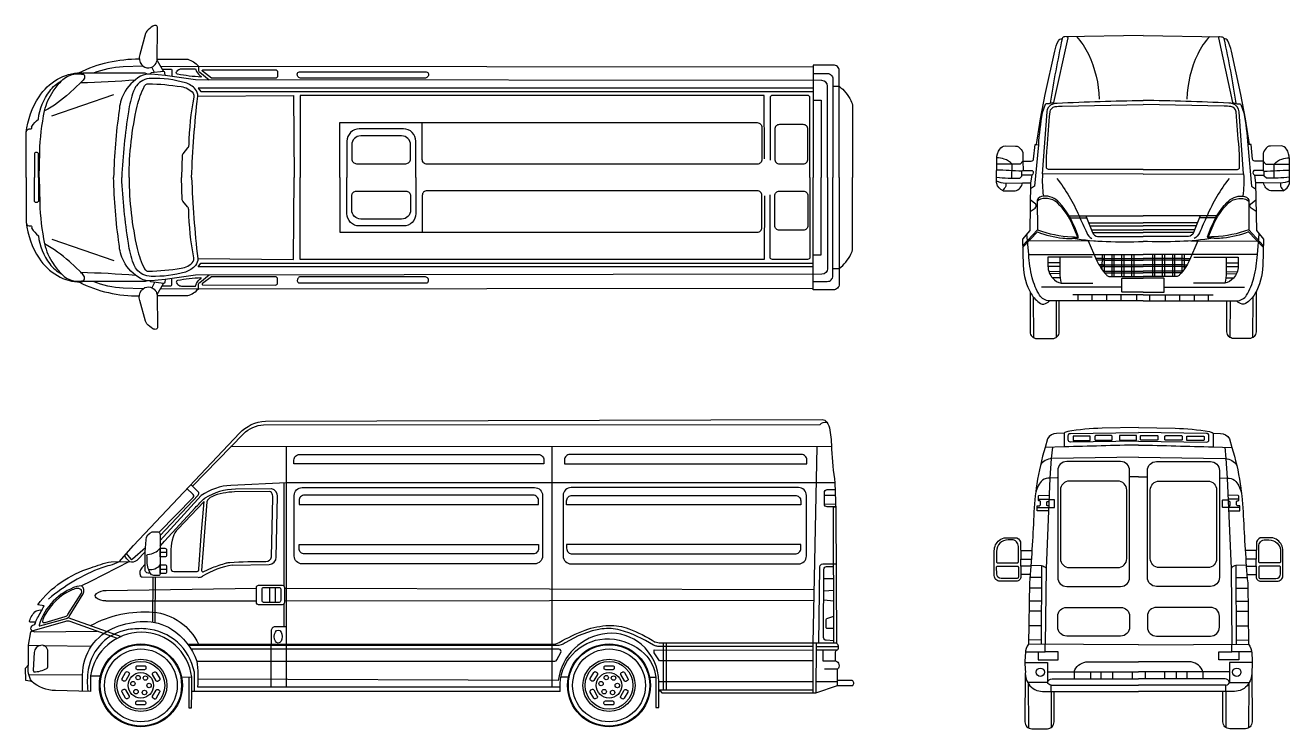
# Model space of a CAD drawing. Header units: millimetres. Extents: x 3227 to 14174, y 2089 to 8177.
import ezdxf

# ---------------------------------------------------------------- set-up
doc = ezdxf.new("R2010")
doc.units = ezdxf.units.MM
doc.layers.get('0').update_dxf_attribs({"color": 250})
doc.layers.add('dwgmodels.com', color=250, linetype='Continuous')

# ---------------------------------------------------------------- blocks, each defined once
blk = doc.blocks.new('Iveco Daily 4_top_dwgmodels.com')
at = {"color": 0}
for points in [[(1033, 1245), (982, 1064, 0.233199), (998, 976, 0.260047), (1062, 948, 0.334197), (1132, 1012), (1137, 1295, 0.345857), (1123, 1314, 0.215964), (1096, 1309, 0.054427), (1044, 1266, 0.121766)], [(1512, 869, -0.032608), (1310, 893, -0.508647), (1300, 913, -0.179216), (1328, 937, -0.063609), (1343, 941), (1464, 941), (1475, 917, 0.140363), (1513, 873, -0.762461)], [(2155, 859), (1604, 859), (1526, 919, -0.629217), (1528, 931), (2155, 932, -0.414062), (2175, 912), (2175, 879, -0.414784)], [(2365, 913), (3462, 913, -0.376352), (3482, 896, -0.453117), (3449, 859), (2379, 859, -0.414214), (2346, 892), (2346, 894, -0.414214)], [(6520, 118), (6726, 118, 0.414214), (6767, 159), (6767, 417, 0.414214), (6726, 457), (6520, 457, 0.414214), (6479, 417), (6479, 159, 0.414214)], [(2859, 119), (3286, 119, 0.414214), (3327, 160), (3327, 282, 0.414214), (3249, 360), (2895, 360, 0.414214), (2818, 282), (2818, 160, 0.414214)], [(2859, -119), (3286, -119, -0.414214), (3327, -160), (3327, -282, -0.414214), (3249, -360), (2895, -360, -0.414214), (2818, -282), (2818, -160, -0.414214)], [(6520, -118), (6726, -118, -0.414214), (6767, -159), (6767, -417, -0.414214), (6726, -457), (6520, -457, -0.414214), (6479, -417), (6479, -159, -0.414214)], [(1512, -869, 0.032608), (1310, -893, 0.508647), (1300, -913, 0.179216), (1328, -937, 0.063609), (1343, -941), (1464, -941), (1475, -917, -0.140363), (1513, -873, 0.762461)], [(2155, -859), (1604, -859), (1526, -919, 0.629217), (1528, -931), (2155, -932, 0.414062), (2175, -912), (2175, -879, 0.414784)], [(2365, -913), (3462, -913, 0.376352), (3482, -896, 0.453117), (3449, -859), (2379, -859, 0.414214), (2346, -892), (2346, -894, 0.414214)], [(1033, -1245), (982, -1064, -0.233199), (998, -976, -0.260047), (1062, -948, -0.334197), (1132, -1012), (1137, -1295, -0.345857), (1123, -1314, -0.215964), (1096, -1309, -0.054427), (1044, -1266, -0.121766)]]:
    blk.add_lwpolyline(points, format="xyb", close=True, dxfattribs=at)
for points in [[(456, 905, -0.065058), (711, 997, -0.056623), (979, 1026, 0.003545)], [(1132, 1023), (1398, 1023, -0.133734), (1490, 964, -2.226805)], [(0, 0), (0, 388, -0.119951), (111, 699, -0.116175), (270, 850, -0.13087), (469, 905, -0.599817), (499, 851, -0.083961), (471, 821), (373, 729, -0.066033), (159, 576, 4.016472)], [(112, 0), (117, 219, -0.046962), (159, 576, -0.10349), (234, 746, -0.066364), (305, 835, -0.169979), (412, 894, -0.103678), (498, 891, 0.849274)], [(1009, 964), (840, 957, 0.08639), (578, 901, 5.129256)], [(6937, 0), (6937, 790, 0.413883), (6888, 838), (1464, 845), (1202, 882), (1082, 894, 0.152747), (990, 875, 0.148202), (844, 724, 0.10556), (804, 579, 0.030976), (756, 0, 1.021053)], [(1189, 917), (1081, 905, 0.81021), (1080, 894, 0.15546)], [(1177, 937), (1251, 938, -0.413995), (1260, 930), (1261, 874)], [(1202, 882), (1200, 907, 0.390446), (1189, 917, 491.933329)], [(1490, 964), (1490, 930, 0.280389), (1502, 910), (1584, 844)], [(7037, 0), (7037, 924, 0.414214), (6988, 973), (6811, 973), (6811, 670), (6811, 0)], [(6811, 900), (6934, 900, -0.414214), (6983, 852), (6983, 0)], [(1, 396, -0.420277), (37, 420, 0.286196), (45, 423, 0.254412), (47, 433, -0.229814), (48, 441, -0.07317), (105, 505, -0.134789), (203, 748, -0.109965), (305, 835, -0.245149)], [(471, 821, 0.016459), (946, 846, -0.042747)], [(1431, 0, -0.018411), (1484, 702, 0.209404), (1465, 762, 0.145049), (1377, 819, 0.075189), (1081, 857, 0.225247), (954, 794, 0.083257), (928, 746, 0.044405), (884, 569, 0.02657), (826, 0, 1.049833)], [(890, 0, -0.055635), (960, 616, -0.06041), (1024, 792, -0.22023), (1047, 810, -0.078992), (1058, 811, -0.034435), (1340, 786, -0.19662), (1445, 728, -0.200543), (1451, 696, 0.043011), (1406, 280, -0.191466), (1396, 255), (1354, 204, 0.163962), (1350, 193), (1343, 0)], [(6983, 789), (7037, 789, -0.115622), (7139, 665, -0.095111), (7154, 613), (7154, 0)], [(6784, 0), (6784, 690, 0.414214), (6764, 710), (6459, 710, 0.414214), (6440, 690), (6440, 150)], [(2714, 0), (2714, 474), (6328, 474, -0.414214), (6368, 433), (6368, 156, -0.414214), (6328, 115), (3469, 115, -0.414214), (3428, 156), (3428, 474)], [(3373, 0), (3373, 313, 0.414214), (3266, 420), (2883, 420, 0.414214), (2776, 313), (2776, 0)], [(106, 0), (106, 201, 0.414214), (89, 217), (87, 217, 0.414214), (70, 201), (70, 0)], [(0, 0), (0, -388, 0.119951), (111, -699, 0.116175), (270, -850, 0.13087), (469, -905, 0.599817), (499, -851, 0.083961), (471, -821), (373, -729, 0.066033), (159, -576, -4.016472)], [(106, 0), (106, -201, -0.414214), (89, -217), (87, -217, -0.414214), (70, -201), (70, 0)], [(112, 0), (117, -219, 0.046962), (159, -576, 0.10349), (234, -746, 0.066364), (305, -835, 0.169979), (412, -894, 0.103678), (498, -891, -0.849274)], [(6937, 0), (6937, -790, -0.413883), (6888, -838), (1464, -845), (1202, -882), (1082, -894, -0.152747), (990, -875, -0.148202), (844, -724, -0.10556), (804, -579, -0.030976), (756, 0, -1.021053)], [(1431, 0, 0.018411), (1484, -702, -0.209404), (1465, -762, -0.145049), (1377, -819, -0.075189), (1081, -857, -0.225247), (954, -794, -0.083257), (928, -746, -0.044405), (884, -569, -0.02657), (826, 0, -1.049833)], [(890, 0, 0.055635), (960, -616, 0.06041), (1024, -792, 0.22023), (1047, -810, 0.078992), (1058, -811, 0.034435), (1340, -786, 0.19662), (1445, -728, 0.200543), (1451, -696, -0.043011), (1406, -280, 0.191466), (1396, -255), (1354, -204, -0.163962), (1350, -193), (1343, 0)], [(2714, 0), (2714, -474), (6328, -474, 0.414214), (6368, -433), (6368, -156, 0.414214), (6328, -115), (3469, -115, 0.414214), (3428, -156), (3428, -474)], [(3373, 0), (3373, -313, -0.414214), (3266, -420), (2883, -420, -0.414214), (2776, -313), (2776, 0)], [(6784, 0), (6784, -690, -0.414214), (6764, -710), (6459, -710, -0.414214), (6440, -690), (6440, -150)], [(7037, 0), (7037, -924, -0.414214), (6988, -973), (6811, -973), (6811, -670), (6811, 0)], [(6811, -900), (6934, -900, 0.414214), (6983, -852), (6983, 0)], [(6983, -789), (7037, -789, 0.115622), (7139, -665, 0.095111), (7154, -613), (7154, 0)], [(1, -396, 0.420277), (37, -420, -0.286196), (45, -423, -0.254412), (47, -433, 0.229814), (48, -441, 0.07317), (105, -505, 0.134789), (203, -748, 0.109965), (305, -835, 0.245149)], [(471, -821, -0.016459), (946, -846, 0.042747)], [(1177, -937), (1251, -938, 0.413995), (1260, -930), (1261, -874)], [(1490, -964), (1490, -930, -0.280389), (1502, -910), (1584, -844)], [(456, -905, 0.065058), (711, -997, 0.056623), (979, -1026, -0.003545)], [(1009, -964), (840, -957, -0.08639), (578, -901, -5.129256)], [(1189, -917), (1081, -905, -0.81021), (1080, -894, -0.15546)], [(1132, -1023), (1398, -1023, 0.133734), (1490, -964, 2.226805)], [(1202, -882), (1200, -907, -0.390446), (1189, -917, -491.933329)]]:
    blk.add_lwpolyline(points, format="xyb", dxfattribs=at)
for points in [[(1132, 1012), (1189, 917)], [(1049, 894), (1028, 901), (486, 901)], [(1111, 908), (1088, 955)], [(1161, 964), (6811, 958)], [(6811, 773), (1489, 773), (1511, 743), (6811, 743)], [(221, 534), (757, 718)], [(1484, 702), (2312, 710), (2318, 0)], [(6391, 160), (6387, 710), (2371, 710), (2371, 0)], [(6811, 670), (6882, 670), (6882, 0)], [(1484, -702), (2312, -710), (2318, 0)], [(6391, -160), (6387, -710), (2371, -710), (2371, 0)], [(6811, -670), (6882, -670), (6882, 0)], [(221, -534), (757, -718)], [(6811, -773), (1489, -773), (1511, -743), (6811, -743)], [(1049, -894), (1028, -901), (486, -901)], [(1111, -908), (1088, -955)], [(1132, -1012), (1189, -917)], [(1161, -964), (6811, -958)]]:
    blk.add_lwpolyline(points, dxfattribs=at)
blk = doc.blocks.new('Iveco Daily 4_side_dwgmodels.com')
at = {"color": 0}
for p, q in [((1132, 2061), (819, 2057)), ((1172, 1468), (1182, 1996)), ((791, 1399), (1111, 1406)), ((12, 1298), (497, 1294))]:
    blk.add_line(p, q, dxfattribs=at)
for points in [[(-188, 1429), (-65, 1568), (853, 2541, -0.192296), (1079, 2646), (5899, 2659, -0.252968), (5938, 2638, -0.109389), (5965, 2568, -0.026812), (5980, 2403, 0.029728), (6009, 2111), (6015, 1872), (6021, 724)], [(446, 2084), (889, 2535, -0.18718), (1063, 2614), (5880, 2618, -0.223172), (5938, 2638, 3.895841)], [(6009, 2111), (1260, 2112), (780, 2090, 0.142602), (522, 2001), (167, 1613)], [(167, 1656), (495, 2004, 0.348397), (497, 2035), (433, 2096)], [(156, 1683), (453, 1986, 0.514273), (447, 2016, -4.416052)], [(167, 1563), (205, 1608), (470, 1895, -0.019285), (553, 1980)], [(571, 1946), (526, 1354, 0.508901), (540, 1341), (619, 1378, -0.015945), (740, 1418, -0.05258), (769, 1423, -0.017563), (1081, 1431, 0.342128), (1132, 1470), (1143, 1984, 0.159039), (1130, 2028, 0.267493), (1110, 2037), (812, 2033, 0.096243), (614, 1992, 0.211058), (571, 1946, -5.815625)], [(5998, 724), (5997, 1904), (6014, 1904), (5941, 1904, -0.413774), (5917, 1928), (5917, 2028, -0.407983), (5941, 2053), (6010, 2054)], [(548, 1950), (319, 1711, 0.114278), (279, 1643, 0.057997), (259, 1536), (259, 1373, 0.374937), (284, 1345), (486, 1345, 0.472551), (502, 1365), (522, 1652), (548, 1950)], [(80, 1331), (62, 1331, -0.230634), (42, 1341, -0.116615), (38, 1349), (36, 1516), (45, 1618, -0.283679), (97, 1688, -0.190787)], [(97, 1688), (143, 1688, -0.325169), (164, 1672, -0.090569), (168, 1647), (167, 1322, -0.390146), (157, 1311), (112, 1311, -0.284363), (80, 1331, -0.11631), (54, 1442, 0.003238), (53, 1482, -0.377116), (61, 1491, 0.181006), (167, 1545, 2.640779)], [(-126, 1499), (-88, 1452, 0.493059), (-73, 1453), (39, 1553)], [(-436, 442), (-436, 307), (-740, 314, -0.173305), (-945, 392), (-997, 401), (-1000, 509), (-973, 537), (-972, 706), (-954, 821), (-942, 832, -0.495422), (-942, 873, -0.066105), (-926, 883, 0.246784), (-913, 898, -0.080868), (-895, 943, 0.017445), (-838, 1046), (-893, 1057, -0.15962), (-434, 1375, -0.044712), (-258, 1429), (-99, 1430), (-437, 1258), (-514, 1221), (-553, 1215, 0.247992), (-881, 880, 0.651909), (-874, 874), (-644, 939, 0.153964), (-620, 955), (-500, 1150, 0.392099), (-514, 1221, 0.323779)], [(-188, 1429, -0.080231), (-270, 1397, 0.028021), (-338, 1377, 0.083012), (-799, 1106, 2.537345)], [(-99, 1430, -0.100788), (-140, 1483, -1.608243)], [(-99, 1430, 0.209939), (-33, 1442), (36, 1516)], [(66, 1364, 0.290881), (167, 1403, -0.381475)], [(5868, 724), (5879, 1386, -0.407893), (5903, 1410), (6017, 1410)], [(5998, 744), (5934, 749, -0.394485), (5911, 773), (5913, 1364, -0.414214), (5937, 1388), (5997, 1388)], [(-828, 904), (-654, 955, 0.195138), (-632, 972), (-515, 1156, 0.508674), (-530, 1195, 0.106711), (-559, 1196, 0.068063), (-607, 1180, 0.15747), (-829, 971, 0.059242), (-853, 913, 0.4364), (-843, 903, 0.026995), (-828, 904, 0.047824)], [(-304, 1091, -0.200357), (-387, 1116, -0.52922), (-383, 1153, -0.183844), (-300, 1181, 0.064879)], [(-911, 905), (-954, 905, -0.454879), (-964, 917, -0.142084), (-907, 1003, -0.15893), (-857, 1010, -7.002274)], [(-435, 876, -0.149235), (106, 992, -0.271424), (498, 716, 0.644492)], [(-942, 832), (-650, 915, -0.151964), (-614, 914), (-205, 766)], [(-505, 309), (-505, 448, -0.31025), (-220, 863, -0.085283), (26, 912, -0.151332), (266, 845, -0.166097), (484, 569, -0.062287), (490, 345, 1.099162)], [(405, 716), (3563, 716, 0.129235), (3622, 731, -0.037786), (3845, 836, -0.083046), (4052, 877, -0.097157), (4223, 849, -0.054996), (4453, 734, 29.435892)], [(5998, 851), (5942, 851, -0.414214), (5933, 859), (5933, 930, -0.318977), (5939, 939), (5998, 959)], [(463, 305), (463, 473, 0.339169), (43, 848, 0.059027), (-109, 841, 0.322082), (-455, 496, 0.070827), (-459, 308, -1.127539)], [(440, 305), (440, 430, 0.382738), (3, 818, 0.367394), (-436, 442, 1.946633)], [(3630, 305), (3630, 372, -0.411383), (4057, 762, -0.184252), (4359, 633, -0.178227), (4457, 430), (4457, 166), (4483, 166), (4483, 312), (4483, 389, 0.220733), (4332, 715, 0.200919), (4037, 808, 0.350571), (3613, 400), (494, 412)], [(4438, 707, 0.070873), (4148, 837, 0.108556), (3991, 847, 0.106064), (3674, 726, -0.142412), (3597, 703, -0.004204), (3554, 703, -237.884257)], [(-927, 476, 0.137798), (-815, 506, 0.205548), (-805, 520), (-805, 653, 0.472501), (-867, 705, 0.316523), (-925, 644), (-932, 489, 0.183664), (-927, 476, 0.116925)], [(484, 569), (3585, 569, 0.273625), (3602, 579), (3637, 642, 0.570202), (3619, 671), (435, 672)], [(4468, 697, -0.054989), (4438, 707, -0.001787)], [(6021, 724), (4498, 724, -0.10338), (4453, 734, -0.055153)], [(5818, 694), (4501, 694, -0.049431), (4468, 697, -0.12122)], [(5845, 666), (6032, 666, 0.438741), (6021, 724, -3.473878)], [(5903, 666), (5903, 571), (6014, 571, -0.558958), (6032, 498, -5.278051)], [(6014, 571), (6014, 648, -0.39971), (6032, 666, -0.024891)], [(-945, 392, -0.180711), (-973, 537, 1.178192)], [(6032, 358), (6163, 358, 0.521705), (6157, 402), (6032, 402)]]:
    blk.add_lwpolyline(points, format="xyb", dxfattribs=at)
for points in [[(5979, 2423), (780, 2425)], [(1260, 345), (1260, 2425)], [(3559, 2424), (3559, 345)], [(5852, 2423), (5818, 724)], [(1237, 2111), (1237, 1220)], [(447, 2016), (400, 2061)], [(5917, 2004), (6011, 2006)], [(5917, 1928), (6013, 1930)], [(222, 1508), (167, 1508)], [(8, 1375), (37, 1409)], [(167, 1365), (222, 1365)], [(103, 907), (106, 1297)], [(124, 1297), (122, 903)], [(1115, 1207), (1115, 1077)], [(1162, 1207), (1162, 1077)], [(5912, 1284), (5997, 1284)], [(-300, 1181), (1000, 1200)], [(1243, 1199), (5832, 1188)], [(1243, 1091), (5833, 1097)], [(5912, 1177), (5998, 1184)], [(5998, 1089), (5912, 1095)], [(-304, 1091), (1000, 1091)], [(1237, 1063), (1237, 865)], [(-631, 945), (-170, 783)], [(-942, 832), (-922, 822), (-377, 828)], [(-972, 706), (-867, 705)], [(-846, 704), (-427, 699)], [(3554, 703), (414, 703)], [(1127, 345), (1127, 716)], [(5818, 571), (4489, 571), (4445, 639), (4445, 665), (5818, 664)], [(4521, 724), (4521, 317)], [(4549, 724), (4549, 317)], [(5818, 724), (5817, 293)], [(5845, 724), (5844, 293)], [(5845, 694), (6039, 695)], [(-970, 452), (-505, 450)], [(-436, 442), (-350, 441)], [(4483, 312), (4496, 312), (4510, 295), (5844, 293), (6032, 358), (6032, 498), (5919, 498)], [(352, 432), (440, 430)], [(414, 431), (414, 163), (438, 163), (440, 305)], [(490, 345), (3630, 345)], [(3638, 434), (3702, 434)], [(4405, 430), (4457, 430)], [(5818, 390), (4483, 389)], [(6032, 390), (5844, 390)], [(3630, 305), (440, 305)], [(5818, 317), (4483, 317)]]:
    blk.add_lwpolyline(points, dxfattribs=at)
for points in [[(3489, 2276), (1325, 2276), (1325, 2309, -0.414214), (1374, 2358), (3440, 2358, -0.414214), (3489, 2309)], [(3667, 2276), (5766, 2276), (5766, 2309, 0.414214), (5718, 2358), (3715, 2358, 0.414214), (3667, 2309)], [(1396, 2070), (3409, 2070, -0.414214), (3477, 2002), (3477, 1478, -0.414214), (3409, 1410), (1396, 1410, -0.414214), (1328, 1478), (1328, 2002, -0.414214)], [(1369, 1923), (3443, 1923), (3443, 1957, 0.414214), (3394, 2006), (1418, 2006, 0.414214), (1369, 1957)], [(3724, 1410), (5694, 1410, 0.414214), (5762, 1478), (5762, 2002, 0.414214), (5694, 2070), (3724, 2070, 0.414214), (3656, 2002), (3656, 1478, 0.414214)], [(3735, 2003), (5664, 2003, -0.414214), (5713, 1955), (5713, 1922), (3686, 1922), (3686, 1955, -0.414214)], [(167, 1545), (208, 1545, -0.414214), (222, 1531), (222, 1485, -0.414214), (208, 1471), (167, 1471)], [(1369, 1579), (3443, 1579), (3443, 1545, -0.414214), (3394, 1496), (1418, 1496, -0.414214), (1369, 1545)], [(3735, 1496), (5664, 1496, 0.414214), (5713, 1545), (5713, 1578), (3686, 1578), (3686, 1545, 0.414214)], [(167, 1403), (208, 1403, -0.414214), (222, 1389), (222, 1341, -0.414214), (208, 1327), (167, 1327)], [(1019, 1226), (1223, 1226, -0.414214), (1243, 1206), (1243, 1077, -0.414214), (1223, 1057), (1019, 1057, -0.414214), (1000, 1077), (1000, 1206, -0.414214)], [(1063, 1207), (1196, 1207, -0.414214), (1211, 1193), (1211, 1092, -0.414214), (1196, 1077), (1063, 1077, -0.414214), (1049, 1092), (1049, 1193, -0.414214)], [(1127, 716), (1260, 716), (1260, 865), (1162, 865, 0.414214), (1127, 829)], [(-162, 419), (-132, 471, -0.414214), (-114, 476), (-106, 471, -0.414214), (-101, 454), (-131, 401, -0.414214), (-149, 396), (-157, 401, -0.414214)], [(-29, 529), (31, 529, -0.414214), (44, 516), (44, 506, -0.414214), (31, 494), (-29, 494, -0.414214), (-42, 506), (-42, 516, -0.414214)], [(133, 469), (163, 417, -0.414214), (158, 400), (150, 394, -0.414214), (132, 399), (102, 452, -0.414214), (107, 469), (115, 474, -0.414214)], [(3891, 419), (3922, 471, -0.414214), (3939, 476), (3948, 471, -0.414214), (3952, 454), (3922, 401, -0.414214), (3905, 396), (3896, 401, -0.414214)], [(4024, 529), (4085, 529, -0.414214), (4097, 516), (4097, 506, -0.414214), (4085, 494), (4024, 494, -0.414214), (4011, 506), (4011, 516, -0.414214)], [(4186, 469), (4216, 417, -0.414214), (4212, 400), (4203, 394, -0.414214), (4186, 399), (4155, 452, -0.414214), (4160, 469), (4169, 474, -0.414214)], [(-133, 249), (-163, 301, -0.414214), (-158, 319), (-150, 324, -0.414214), (-132, 319), (-102, 266, -0.414214), (-107, 249), (-115, 244, -0.414214)], [(29, 189), (-31, 189, -0.414214), (-44, 202), (-44, 212, -0.414214), (-31, 224), (29, 224, -0.414214), (42, 212), (42, 202, -0.414214)], [(162, 299), (132, 247, -0.414214), (114, 242), (106, 247, -0.414214), (101, 264), (131, 317, -0.414214), (149, 322), (157, 317, -0.414214)], [(3921, 249), (3890, 301, -0.414214), (3895, 319), (3904, 324, -0.414214), (3921, 319), (3951, 266, -0.414214), (3947, 249), (3938, 244, -0.414214)], [(4083, 189), (4022, 189, -0.414214), (4009, 202), (4009, 212, -0.414214), (4022, 224), (4083, 224, -0.414214), (4095, 212), (4095, 202, -0.414214)], [(4215, 299), (4185, 247, -0.414214), (4168, 242), (4159, 247, -0.414214), (4154, 264), (4185, 317, -0.414214), (4202, 322), (4211, 317, -0.414214)]]:
    blk.add_lwpolyline(points, format="xyb", close=True, dxfattribs=at)
for centre, radius in [((0, 359), 359), ((0, 359), 352), ((0, 359), 315), ((4053, 359), 359), ((4053, 359), 352), ((4053, 359), 315), ((0, 359), 226), ((0, 359), 207), ((4053, 359), 226), ((4053, 359), 207), ((0, 359), 110), ((-24, 426), 19.2), ((39, 422), 19.2), ((4053, 359), 110), ((4029, 426), 19.2), ((4092, 422), 19.2), ((-69, 374), 19.2), ((71, 358), 19.2), ((3984, 374), 19.2), ((4125, 358), 19.2), ((-42, 304), 19.2), ((31, 297), 19.2), ((4011, 304), 19.2), ((4084, 297), 19.2)]:
    blk.add_circle(centre, radius, dxfattribs=at)
for centre, radius, start, end in [((826, 1538), 518, 90.7188, 121.6789), ((1117, 1997), 65.5, 358.927, 76.3047), ((1110, 1468), 62.1, 271.1963, 359.9831), ((57, 1331), 65.8, 137.9567, 200.955), ((923, 649), 762, 99.9448, 120.6547), ((9, 1312), 14.9, 200.955, 281.9556), ((497, 1367), 73.2, 269.5455, 300.6547)]:
    blk.add_arc(centre, radius, start, end, dxfattribs=at)
blk.add_ellipse((1189, 781), major_axis=(0, 55.8), ratio=0.631063, dxfattribs=at)
blk = doc.blocks.new('Iveco Daily 4_front_dwgmodels.com')
at = {"color": 0}
for points in [[(-922, 1678), (-887, 1901), (-848, 2111), (-765, 2488, -0.060891), (-733, 2577, -0.322461), (-700, 2595, -14.49631)], [(0, 2623), (-678, 2611, 0.320906), (-700, 2595, 0.015466), (-804, 2036, -0.260273), (-812, 2032), (-838, 2031, 0.220377), (-848, 2025), (-873, 1954, 0.028902), (-906, 1674, 0.262841)], [(-661, 2612, -0.464531), (-652, 2601), (-775, 2043, -0.133682), (-804, 2036, -52.79692)], [(-577, 2613, -0.078849), (-473, 2461, -0.105386), (-380, 2072, 0.975957)], [(0, 2623), (678, 2611, -0.320906), (700, 2595, -0.015466), (804, 2036, 0.260273), (812, 2032), (838, 2031, -0.220377), (848, 2025), (873, 1954, -0.028902), (906, 1674, -0.262841)], [(577, 2613, 0.078849), (473, 2461, 0.105386), (380, 2072, -0.975957)], [(661, 2612, 0.464531), (652, 2601), (775, 2043, 0.133682), (804, 2036, 52.79692)], [(922, 1678), (887, 1901), (848, 2111), (765, 2488, 0.060891), (733, 2577, 0.322461), (700, 2595, 14.49631)], [(0, 1422), (-870, 1424), (-831, 1963, -0.305179), (-777, 2032, -0.067969), (-743, 2038, -0.006004), (0, 2061, -0.00916)], [(0, 1464), (-818, 1464, -0.407274), (-836, 1481, -0.025631), (-831, 1646, -0.002903), (-805, 1961, -0.354359), (-760, 2007, -0.025823), (-701, 2011), (0, 2025)], [(0, 1422), (870, 1424), (831, 1963, 0.305179), (777, 2032, 0.067969), (743, 2038, 0.006004), (0, 2061, 0.00916)], [(0, 1464), (818, 1464, 0.407274), (836, 1481, 0.025631), (831, 1646, 0.002903), (805, 1961, 0.354359), (760, 2007, 0.025823), (701, 2011), (0, 2025)], [(-1212, 1278, -0.227635), (-1267, 1341, -0.084078), (-1269, 1360), (-1267, 1555, -0.144893), (-1241, 1640, -0.223213), (-1195, 1667), (-1103, 1666, -0.153841), (-1078, 1658, -0.166001), (-1042, 1609, -0.083652), (-1041, 1599), (-1041, 1535), (-1063, 1508), (-1267, 1510)], [(-1041, 1535), (-968, 1535, 0.369735), (-947, 1553), (-935, 1679), (-922, 1678), (-906, 1677), (-939, 1318), (-974, 1294)], [(1041, 1535), (968, 1535, -0.369735), (947, 1553), (935, 1679), (922, 1678), (906, 1677), (939, 1318), (974, 1294)], [(1212, 1278, 0.227635), (1267, 1341, 0.084078), (1269, 1360), (1267, 1555, 0.144893), (1241, 1640, 0.223213), (1195, 1667), (1103, 1666, 0.153841), (1078, 1658, 0.166001), (1042, 1609, 0.083652), (1041, 1599), (1041, 1535), (1063, 1508), (1267, 1510)], [(-1041, 1535), (-1039, 1454), (-1048, 1447, 0.007102), (-1268, 1458, -0.700039)], [(-1135, 1387), (-1134, 1509, 0.146302), (-1202, 1553, 0.056564), (-1267, 1564, -35.999881)], [(1041, 1535), (1039, 1454), (1048, 1447, -0.007102), (1268, 1458, 0.700039)], [(1135, 1387), (1134, 1509, -0.146302), (1202, 1553, -0.056564), (1267, 1564, 35.999881)], [(-1269, 1397, 0.043599), (-1068, 1388), (-1048, 1404), (-1048, 1447)], [(-1039, 1454), (-959, 1454, -0.518554), (-964, 1414), (-1048, 1414)], [(-870, 1424, 0.053656), (-863, 1233, 0.863444)], [(870, 1424, -0.053656), (863, 1233, -0.863444)], [(1039, 1454), (959, 1454, 0.518554), (964, 1414), (1048, 1414)], [(1269, 1397, -0.043599), (1068, 1388), (1048, 1404), (1048, 1447)], [(-1269, 1365, 0.085742), (-1189, 1344), (-1043, 1347)], [(-1189, 1344), (-1189, 1318, -0.120555), (-1218, 1281, -4.450887)], [(-1212, 1278), (-1106, 1278, 0.296422), (-1043, 1347, -0.849727)], [(-1043, 1347), (-973, 1347), (-981, 935), (-1044, 861), (-1037, 631, 0.123298), (-969, 387, 0.124868), (-888, 304, 0.184242), (-858, 298, 0.180183), (-810, 326, -0.475118)], [(-746, 1386, -0.064231), (-554, 1062, 0.006363), (-488, 915, 0.157605), (-442, 865, 0.262598)], [(746, 1386, 0.064231), (554, 1062, -0.006363), (488, 915, -0.157605), (442, 865, -0.262598)], [(1043, 1347), (973, 1347), (981, 935), (1044, 861), (1037, 631, -0.123298), (969, 387, -0.124868), (888, 304, -0.184242), (858, 298, -0.180183), (810, 326, 0.475118)], [(1269, 1365, -0.085742), (1189, 1344), (1043, 1347)], [(1212, 1278), (1106, 1278, -0.296422), (1043, 1347, 0.849727)], [(1189, 1344), (1189, 1318, 0.120555), (1218, 1281, 4.450887)], [(-1043, 787), (-913, 922, 0.06927), (-694, 869, 0.058353), (-567, 871, 0.364283), (-558, 881), (-585, 950, 0.087677), (-725, 1176, 0.229914), (-863, 1233, 0.263668), (-917, 1197, 1.645901)], [(-915, 940, 0.075037), (-616, 880, 0.007748), (-572, 878, 0.419354), (-567, 883), (-607, 979, 0.102956), (-741, 1173, 0.173048), (-828, 1211, 0.067217), (-876, 1209, 0.158384), (-917, 1186, -2.539399)], [(1043, 787), (913, 922, -0.06927), (694, 869, -0.058353), (567, 871, -0.364283), (558, 881), (585, 950, -0.087677), (725, 1176, -0.229914), (863, 1233, -0.263668), (917, 1197, -1.645901)], [(915, 940, -0.075037), (616, 880, -0.007748), (572, 878, -0.419354), (567, 883), (607, 979, -0.102956), (741, 1173, -0.173048), (828, 1211, -0.067217), (876, 1209, -0.158384), (917, 1186, 2.539399)], [(-978, 1098), (-935, 1129, 0.396643), (-929, 1162), (-976, 1201)], [(978, 1098), (935, 1129, -0.396643), (929, 1162), (976, 1201)], [(-494, 1062), (-437, 917, 0.272698), (-393, 883), (0, 883)], [(494, 1062), (437, 917, -0.272698), (393, 883), (0, 883)], [(-606, 867, 0.027254), (-318, 840, 0.018957), (0, 840, -0.256171)], [(-475, 845), (-402, 679, 0.087189), (-317, 551, 0.12545), (-296, 537), (0, 537)], [(606, 867, -0.027254), (318, 840, -0.018957), (0, 840, 0.256171)], [(475, 845), (402, 679, -0.087189), (317, 551, -0.12545), (296, 537), (0, 537)], [(0, 326), (-810, 326, -0.261693), (-896, 375, -0.074462), (-959, 526, -0.049673), (-990, 727, -0.196645)], [(-440, 705), (-823, 705, 1.105011)], [(-823, 705), (-823, 625, 0.189816), (-782, 522, 0.146484), (-708, 478), (-436, 478)], [(-720, 705), (-720, 571, 0.06684), (-708, 478, 0.763234)], [(0, 326), (810, 326, 0.261693), (896, 375, 0.074462), (959, 526, 0.049673), (990, 727, 0.196645)], [(823, 705), (823, 625, -0.189816), (782, 522, -0.146484), (708, 478), (436, 478)], [(440, 705), (823, 705, -1.105011)], [(720, 705), (720, 571, -0.06684), (708, 478, -0.763234)], [(0, 400), (-179, 400, -0.414214), (-183, 405), (-183, 517, -0.414214), (-179, 522), (0, 522)], [(0, 400), (179, 400, 0.414214), (183, 405), (183, 517, 0.414214), (179, 522), (0, 522)], [(-978, 404), (-978, 58, 0.414214), (-920, 0), (-784, 0, 0.414214), (-726, 58), (-726, 326)], [(978, 404), (978, 58, -0.414214), (920, 0), (784, 0, -0.414214), (726, 58), (726, 326)]]:
    blk.add_lwpolyline(points, format="xyb", dxfattribs=at)
for points in [[(-775, 2043), (-773, 2033)], [(775, 2043), (773, 2033)], [(-964, 1414), (-973, 1347)], [(964, 1414), (973, 1347)], [(-917, 1197), (-915, 940), (-1044, 803)], [(917, 1197), (915, 940), (1044, 803)], [(-641, 1062), (0, 1062)], [(-630, 1044), (-546, 1044)], [(-546, 1044), (-486, 1043)], [(-470, 1002), (0, 1002)], [(641, 1062), (0, 1062)], [(470, 1002), (0, 1002)], [(546, 1044), (486, 1043)], [(630, 1044), (546, 1044)], [(-990, 727), (-1006, 906)], [(-460, 976), (0, 976)], [(-446, 941), (0, 941)], [(-437, 917), (0, 917)], [(460, 976), (0, 976)], [(446, 941), (0, 941)], [(437, 917), (0, 917)], [(990, 727), (1006, 906)], [(-415, 846), (-990, 843)], [(415, 846), (990, 843)], [(-990, 727), (0, 727)], [(-346, 691), (-407, 691)], [(-334, 677), (-401, 677)], [(-355, 727), (-356, 597)], [(-346, 691), (0, 691)], [(-337, 727), (-337, 572)], [(-334, 677), (0, 677)], [(-271, 727), (-271, 537)], [(-254, 727), (-254, 537)], [(-186, 727), (-186, 537)], [(-165, 727), (-165, 537)], [(-99, 727), (-99, 537)], [(-81, 727), (-81, 537)], [(990, 727), (0, 727)], [(346, 691), (0, 691)], [(334, 677), (0, 677)], [(81, 727), (81, 537)], [(99, 727), (99, 537)], [(165, 727), (165, 537)], [(186, 727), (186, 537)], [(254, 727), (254, 537)], [(271, 727), (271, 537)], [(334, 677), (401, 677)], [(337, 727), (337, 572)], [(346, 691), (407, 691)], [(355, 727), (356, 597)], [(-720, 656), (-823, 656)], [(-720, 622), (-823, 622)], [(-720, 581), (-815, 578)], [(-720, 562), (-809, 561)], [(-346, 638), (-382, 638)], [(-334, 624), (-374, 624)], [(-346, 638), (0, 638)], [(-346, 583), (0, 583)], [(-334, 624), (0, 624)], [(-334, 569), (0, 569)], [(346, 638), (0, 638)], [(334, 624), (0, 624)], [(346, 583), (0, 583)], [(334, 569), (0, 569)], [(334, 624), (374, 624)], [(346, 638), (382, 638)], [(720, 656), (823, 656)], [(720, 622), (823, 622)], [(720, 581), (815, 578)], [(720, 562), (809, 561)], [(-183, 444), (-878, 444)], [(-717, 524), (-785, 524)], [(183, 444), (878, 444)], [(717, 524), (785, 524)], [(-950, 359), (-948, 7)], [(0, 379), (-607, 379)], [(-565, 379), (-565, 326)], [(-443, 379), (-443, 326)], [(-315, 379), (-315, 326)], [(-192, 379), (-192, 326)], [(-56, 379), (-56, 326)], [(0, 379), (607, 379)], [(56, 379), (56, 326)], [(192, 379), (192, 326)], [(315, 379), (315, 326)], [(443, 379), (443, 326)], [(565, 379), (565, 326)], [(950, 359), (948, 7)], [(-753, 326), (-752, 10)], [(753, 326), (752, 10)]]:
    blk.add_lwpolyline(points, dxfattribs=at)
blk = doc.blocks.new('Iveco Daily 4_back side_dwgmodels.com')
at = {"color": 0}
for points in [[(0, 2608), (-316, 2600, 0.036727), (-613, 2571, 0.105126), (-645, 2558), (-709, 2556, 0.260098), (-787, 2509), (-809, 2435, 0.032615), (-880, 2120, 0.028104), (-907, 1843, -0.011267), (-945, 1261), (-953, 731)], [(0, 2489), (-589, 2481, -0.418496), (-609, 2500), (-609, 2537, -0.410673), (-589, 2556), (0, 2563)], [(0, 2608), (316, 2600, -0.036727), (613, 2571, -0.105126), (645, 2558), (709, 2556, -0.260098), (787, 2509), (809, 2435, -0.032615), (880, 2120, -0.028104), (907, 1843, 0.011267), (945, 1261), (953, 731)], [(0, 2489), (589, 2481, 0.418496), (609, 2500), (609, 2537, 0.410673), (589, 2556), (0, 2563)], [(0, 2455, 0.001682), (-645, 2439), (-809, 2435)], [(0, 2455, -0.001682), (645, 2439), (809, 2435)], [(0, 2350), (-751, 2337, 0.262996), (-850, 2279, 13.217785)], [(0, 2350), (751, 2337, -0.262996), (850, 2279, -13.217785)], [(-705, 2170), (-768, 2169, 0.122748), (-831, 2152, 0.1363), (-890, 2043)], [(705, 2170), (768, 2169, -0.122748), (831, 2152, -0.1363), (890, 2043)], [(-780, 1884), (-873, 1884, -0.414214), (-878, 1889), (-878, 1925, -0.414214), (-873, 1930), (-857, 1930, 0.414214), (-848, 1940), (-848, 1963, 0.414214), (-857, 1973), (-862, 1973, -0.414214), (-867, 1978), (-867, 2013, -0.409223), (-862, 2018), (-774, 2020)], [(-878, 1914), (-732, 1914, 0.414214), (-727, 1919), (-727, 1977, 0.415738), (-732, 1982), (-776, 1982)], [(878, 1914), (732, 1914, -0.414214), (727, 1919), (727, 1977, -0.415738), (732, 1982), (776, 1982)], [(780, 1884), (873, 1884, 0.414214), (878, 1889), (878, 1925, 0.414214), (873, 1930), (857, 1930, -0.414214), (848, 1940), (848, 1963, -0.414214), (857, 1973), (862, 1973, 0.414214), (867, 1978), (867, 2013, 0.409223), (862, 2018), (774, 2020)], [(-778, 1929), (-788, 1929, -0.414214), (-793, 1934), (-793, 1961, -0.426553), (-788, 1966), (-777, 1966)], [(778, 1929), (788, 1929, 0.414214), (793, 1934), (793, 1961, 0.426553), (788, 1966), (777, 1966)], [(-1019, 1406), (-1019, 1315, -0.414214), (-1058, 1276), (-1200, 1276, -0.414214), (-1249, 1325), (-1249, 1540, -0.23223), (-1204, 1631, -0.136746), (-1149, 1653), (-1070, 1653, -0.331366), (-1022, 1618, 6.827104)], [(1019, 1406), (1019, 1315, 0.414214), (1058, 1276), (1200, 1276, 0.414214), (1249, 1325), (1249, 1540, 0.23223), (1204, 1631, 0.136746), (1149, 1653), (1070, 1653, 0.331366), (1022, 1618, -6.827104)], [(-933, 1414), (-841, 1413, -0.18974), (-801, 1388, 3.012556)], [(933, 1414), (841, 1413, 0.18974), (801, 1388, -3.012556)], [(0, 727), (-953, 731, 0.132656), (-980, 653, 0.047562), (-980, 493, 0.199857), (-940, 372, 0.126219), (-881, 331), (-831, 323), (0, 323)], [(0, 727), (953, 731, -0.132656), (980, 653, -0.047562), (980, 493, -0.199857), (940, 372, -0.126219), (881, 331), (831, 323), (0, 323)], [(-557, 493, -0.280268), (-456, 578), (0, 578)], [(557, 493, 0.280268), (456, 578), (0, 578)], [(-981, 477), (-983, 58, 0.414214), (-925, 0), (-789, 0, 0.414214), (-731, 58), (-731, 323)], [(981, 477), (983, 58, -0.414214), (925, 0), (789, 0, -0.414214), (731, 58), (731, 323)], [(-788, 401, -0.376316), (-749, 431), (0, 431)], [(-757, 378, -0.265908), (-788, 401, -1.5055)], [(788, 401, 0.376316), (749, 431), (0, 431)], [(757, 378, 0.265908), (788, 401, 1.5055)]]:
    blk.add_lwpolyline(points, format="xyb", dxfattribs=at)
for points in [[(-645, 2558), (-645, 2439)], [(645, 2558), (645, 2439)], [(-746, 2437), (-757, 2337), (-768, 2169), (-801, 1385), (-807, 731)], [(746, 2437), (757, 2337), (768, 2169), (801, 1385), (807, 731)], [(0, 2181), (-73, 2180)], [(0, 2181), (73, 2180)], [(-867, 1987), (-776, 1987)], [(867, 1987), (776, 1987)], [(-1022, 1618), (-1019, 1467)], [(-1020, 1542), (-924, 1543)], [(1020, 1542), (924, 1543)], [(1022, 1618), (1019, 1467)], [(-933, 1406), (-1019, 1406), (-1019, 1467), (-929, 1468)], [(933, 1406), (1019, 1406), (1019, 1467), (929, 1468)], [(-939, 1333), (-1019, 1333)], [(-841, 1413), (-844, 731)], [(841, 1413), (844, 731)], [(939, 1333), (1019, 1333)], [(-842, 1215), (-946, 1216)], [(-841, 1309), (-941, 1309)], [(841, 1309), (941, 1309)], [(842, 1215), (946, 1216)], [(-842, 1103), (-948, 1105)], [(842, 1103), (948, 1105)], [(-843, 1016), (-949, 1018)], [(843, 1016), (949, 1018)], [(-843, 889), (-951, 890)], [(843, 889), (951, 890)], [(-844, 767), (-953, 769)], [(844, 767), (953, 769)], [(-979, 666), (-807, 666), (-807, 731)], [(-869, 666), (-869, 595), (-696, 595), (-696, 665), (-807, 665)], [(869, 666), (869, 595), (696, 595), (696, 665), (807, 665)], [(979, 666), (807, 666), (807, 731)], [(-984, 573), (-788, 573), (-788, 401), (-959, 399)], [(984, 573), (788, 573), (788, 401), (959, 399)], [(-788, 493), (0, 493)], [(-557, 493), (-557, 431)], [(-417, 493), (-417, 431)], [(-326, 493), (-326, 431)], [(-224, 493), (-224, 431)], [(-56, 493), (-56, 431)], [(788, 493), (0, 493)], [(56, 493), (56, 431)], [(224, 493), (224, 431)], [(326, 493), (326, 431)], [(417, 493), (417, 431)], [(557, 493), (557, 431)], [(-956, 393), (-953, 7)], [(-757, 323), (-757, 378), (0, 378)], [(757, 323), (757, 378), (0, 378)], [(956, 393), (953, 7)], [(-757, 323), (-757, 10)], [(757, 323), (757, 10)]]:
    blk.add_lwpolyline(points, dxfattribs=at)
for points in [[(-562, 2494), (-423, 2494, 0.414214), (-418, 2499), (-418, 2528, 0.414214), (-423, 2533), (-562, 2533, 0.414214), (-567, 2528), (-567, 2499, 0.414214)], [(-373, 2496), (-234, 2496, 0.414214), (-229, 2501), (-229, 2531, 0.414214), (-234, 2536), (-373, 2536, 0.414214), (-377, 2531), (-377, 2501, 0.414214)], [(-161, 2498), (-22, 2498, 0.414214), (-17, 2503), (-17, 2533, 0.414214), (-22, 2538), (-161, 2538, 0.414214), (-166, 2533), (-166, 2503, 0.414214)], [(161, 2498), (22, 2498, -0.414214), (17, 2503), (17, 2533, -0.414214), (22, 2538), (161, 2538, -0.414214), (166, 2533), (166, 2503, -0.414214)], [(373, 2496), (234, 2496, -0.414214), (229, 2501), (229, 2531, -0.414214), (234, 2536), (373, 2536, -0.414214), (377, 2531), (377, 2501, -0.414214)], [(562, 2494), (423, 2494, -0.414214), (418, 2499), (418, 2528, -0.414214), (423, 2533), (562, 2533, -0.414214), (567, 2528), (567, 2499, -0.414214)], [(-622, 1231), (-155, 1231, 0.414214), (-77, 1309), (-77, 2234, 0.414214), (-155, 2312), (-622, 2312, 0.414214), (-700, 2234), (-700, 1309, 0.414214)], [(622, 1231), (155, 1231, -0.414214), (77, 1309), (77, 2234, -0.414214), (155, 2312), (622, 2312, -0.414214), (700, 2234), (700, 1309, -0.414214)], [(-599, 1394), (-180, 1394, 0.414214), (-102, 1472), (-102, 2065, 0.414214), (-180, 2143), (-599, 2143, 0.414214), (-676, 2065), (-676, 1472, 0.414214)], [(599, 1394), (180, 1394, -0.414214), (102, 1472), (102, 2065, -0.414214), (180, 2143), (599, 2143, -0.414214), (676, 2065), (676, 1472, -0.414214)], [(-1220, 1435), (-1050, 1435, 0.414263), (-1040, 1445), (-1040, 1576, 0.414214), (-1098, 1635), (-1128, 1635, 0.413543), (-1230, 1533), (-1230, 1445, 0.414836)], [(1220, 1435), (1050, 1435, -0.414263), (1040, 1445), (1040, 1576, -0.414214), (1098, 1635), (1128, 1635, -0.413543), (1230, 1533), (1230, 1445, -0.414836)], [(-1220, 1406), (-1050, 1406, -0.414214), (-1040, 1397), (-1040, 1311, -0.414214), (-1050, 1301), (-1190, 1301, -0.409607), (-1228, 1339), (-1229, 1396, -0.418835)], [(1220, 1406), (1050, 1406, 0.414214), (1040, 1397), (1040, 1311, 0.414214), (1050, 1301), (1190, 1301, 0.409607), (1228, 1339), (1229, 1396, 0.418835)], [(-622, 1050), (-155, 1050, -0.414214), (-77, 973), (-77, 878, -0.414214), (-155, 801), (-622, 801, -0.414214), (-700, 878), (-700, 973, -0.414214)], [(622, 1050), (155, 1050, 0.414214), (77, 973), (77, 878, 0.414214), (155, 801), (622, 801, 0.414214), (700, 878), (700, 973, 0.414214)]]:
    blk.add_lwpolyline(points, format="xyb", close=True, dxfattribs=at)
for centre in [(-850, 488), (850, 488)]:
    blk.add_circle(centre, 36.3, dxfattribs=at)

msp = doc.modelspace()

# ---------------------------------------------------------------- block references
at = {"layer": 'dwgmodels.com'}
for name, p in [('Iveco Daily 4_top_dwgmodels.com', (3236, 6860)), ('Iveco Daily 4_front_dwgmodels.com', (12904, 5466)), ('Iveco Daily 4_side_dwgmodels.com', (4228, 2105)), ('Iveco Daily 4_back side_dwgmodels.com', (12865, 2089))]:
    msp.add_blockref(name, p, dxfattribs=at)

doc.saveas('drawing.dxf')
